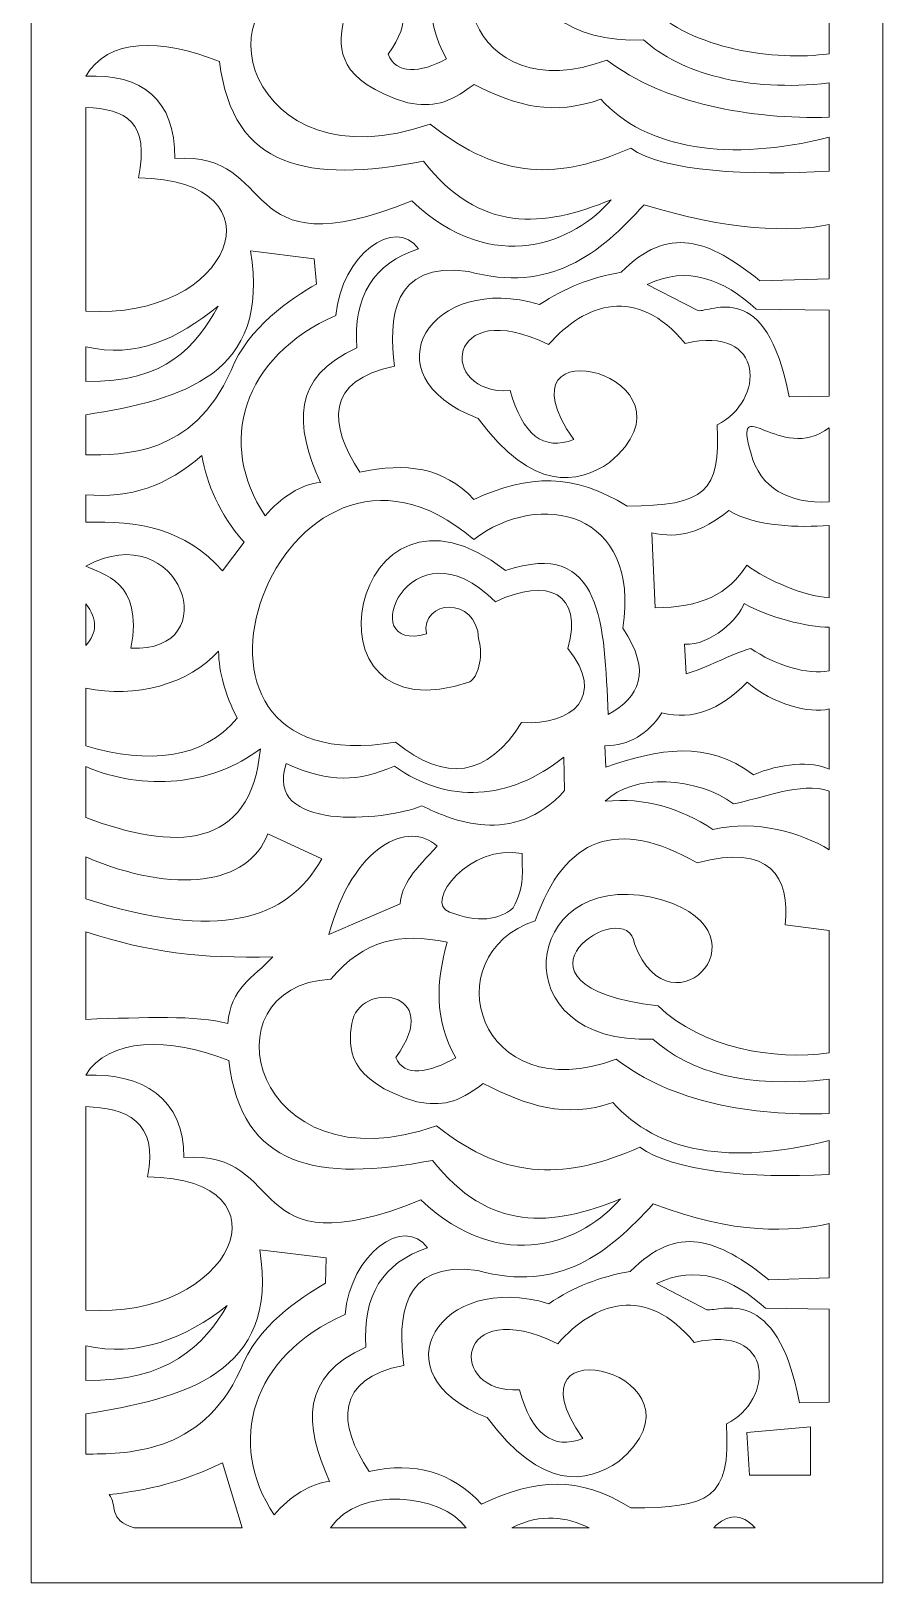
# Model space of a CAD drawing. Header units: centimetres. Extents: x -2.9 to 3.2, y -11.6 to 9.5.
# Drawn here: x -2.85 to 3.25, y -11.56 to -0.45 of the extents above; entities that cross this region are included whole.
import ezdxf

# ---------------------------------------------------------------- set-up
doc = ezdxf.new("R2010")
doc.units = ezdxf.units.CM
doc.header["$MEASUREMENT"] = 0
doc.layers.add('layer 1', color=7, linetype='Continuous')

msp = doc.modelspace()

# ---------------------------------------------------------------- linework, layer by layer
at = {"layer": 'layer 1', "color": 141, "lineweight": 9}
msp.add_open_spline([(-2.85421, 9.48272), (-2.85421, 9.48272), (3.24516, 9.48272), (3.24516, 9.48272), (3.24516, 9.48272), (3.24516, 9.48272), (3.24516, -11.56494), (3.24516, -11.56494), (3.24516, -11.56494), (3.24516, -11.56494), (-2.85421, -11.56494), (-2.85421, -11.56494), (-2.85421, -11.56494), (-2.85421, -11.56494), (-2.85421, 9.48272), (-2.85421, 9.48272)], degree=3, knots=[0, 0, 0, 0, 0.2, 0.2, 0.2, 0.2, 0.4, 0.4, 0.4, 0.4, 0.6, 0.6, 0.6, 0.6, 1, 1, 1, 1], dxfattribs=at)
at = {"layer": 'layer 1', "color": 7, "lineweight": 9}
for points, knots in [([(2.43108, 0.3045), (2.43108, 0.3045), (2.85934, 0.2632), (2.85934, 0.2632), (2.85934, 0.2632), (2.85934, 0.2632), (2.85934, -0.61287), (2.85934, -0.61287), (2.85934, -0.61287), (2.46819, -0.66786), (1.88508, -0.58072), (1.56952, -0.27636), (1.56952, -0.27636), (0.33094, -0.13036), (1.33431, 0.53454), (1.38032, 0.15748), (1.38032, 0.15748), (1.64771, -0.54469), (2.35477, 0.2622), (1.49334, 0.46291), (1.49334, 0.46291), (0.39384, 0.63464), (0.44948, -0.56225), (1.5314, -0.51375), (1.5314, -0.51375), (1.79271, -0.74912), (2.26971, -0.88975), (2.85934, -0.82205), (2.85934, -0.82205), (2.85934, -0.82205), (2.85934, -1.06805), (2.85934, -1.06805), (2.85934, -1.06805), (2.30048, -1.08278), (1.67647, -0.97123), (1.26909, -0.6577), (1.26909, -0.6577), (0.27907, -1.03114), (-0.0456, 0.08929), (0.6899, 0.33391), (0.6899, 0.33391), (0.90014, 0.93448), (1.27954, 1.07403), (1.8494, 0.74826), (1.8494, 0.74826), (2.36987, 0.88857), (2.467, 0.64458), (2.43108, 0.3045)], [0, 0, 0, 0, 0.07692308, 0.07692308, 0.07692308, 0.07692308, 0.15384615, 0.15384615, 0.15384615, 0.15384615, 0.23076923, 0.23076923, 0.23076923, 0.23076923, 0.30769231, 0.30769231, 0.30769231, 0.30769231, 0.38461538, 0.38461538, 0.38461538, 0.38461538, 0.46153846, 0.46153846, 0.46153846, 0.46153846, 0.53846154, 0.53846154, 0.53846154, 0.53846154, 0.61538462, 0.61538462, 0.61538462, 0.61538462, 0.69230769, 0.69230769, 0.69230769, 0.69230769, 0.76923077, 0.76923077, 0.76923077, 0.76923077, 0.84615385, 0.84615385, 0.84615385, 0.84615385, 1, 1, 1, 1]), ([(0.05908, 0.2288), (-0.0166, -0.05505), (-0.03926, -0.36488), (0.12042, -0.64881), (0.12042, -0.64881), (-0.0688, -0.75323), (-0.24165, -0.76213), (-0.29791, -0.61568), (-0.29791, -0.61568), (0.05854, -0.12649), (-0.57536, -0.09526), (-0.62299, -0.40218), (-0.62299, -0.40218), (-0.64985, -0.57536), (-0.66429, -0.80817), (-0.15683, -0.96467), (-0.15683, -0.96467), (0.02695, -0.99313), (0.12416, -0.97879), (0.3178, -0.83204), (0.3178, -0.83204), (0.63463, -0.99211), (0.8839, -1.05664), (1.22608, -0.93899), (1.22608, -0.93899), (1.54323, -1.29483), (2.14873, -1.39229), (2.85934, -1.21057), (2.85934, -1.21057), (2.85934, -1.21057), (2.85934, -1.45363), (2.85934, -1.45363), (2.85934, -1.45363), (2.29334, -1.48723), (1.67677, -1.45733), (1.4392, -1.28893), (1.4392, -1.28893), (0.92618, -1.51046), (0.51696, -1.52592), (0.00403, -1.11593), (0.00403, -1.11593), (-1.31168, -1.58106), (-1.6981, -0.13267), (-0.77293, -0.08497), (-0.77293, -0.08497), (-0.53453, 0.19645), (-0.28027, 0.30104), (0.05908, 0.2288)], [0, 0, 0, 0, 0.07692308, 0.07692308, 0.07692308, 0.07692308, 0.15384615, 0.15384615, 0.15384615, 0.15384615, 0.23076923, 0.23076923, 0.23076923, 0.23076923, 0.30769231, 0.30769231, 0.30769231, 0.30769231, 0.38461538, 0.38461538, 0.38461538, 0.38461538, 0.46153846, 0.46153846, 0.46153846, 0.46153846, 0.53846154, 0.53846154, 0.53846154, 0.53846154, 0.61538462, 0.61538462, 0.61538462, 0.61538462, 0.69230769, 0.69230769, 0.69230769, 0.69230769, 0.76923077, 0.76923077, 0.76923077, 0.76923077, 0.84615385, 0.84615385, 0.84615385, 0.84615385, 1, 1, 1, 1]), ([(-2.46271, -0.77312), (-2.30579, -0.50365), (-1.92639, -0.49645), (-1.50438, -0.6687), (-1.50438, -0.6687), (-1.4114, -1.43956), (-0.86696, -1.5395), (-0.04499, -1.38264), (-0.04499, -1.38264), (0.35762, -1.8982), (0.8114, -1.86021), (1.29973, -1.6579), (1.29973, -1.6579), (1.04279, -1.96207), (0.45789, -2.21925), (-0.12815, -1.66653), (-0.12815, -1.66653), (-1.4153, -2.18565), (-1.059, -1.30794), (-1.82498, -1.36266), (-1.82498, -1.36266), (-1.82273, -0.93838), (-2.05795, -0.75567), (-2.46271, -0.77312)], [0, 0, 0, 0, 0.14285714, 0.14285714, 0.14285714, 0.14285714, 0.28571429, 0.28571429, 0.28571429, 0.28571429, 0.42857143, 0.42857143, 0.42857143, 0.42857143, 0.57142857, 0.57142857, 0.57142857, 0.57142857, 0.71428571, 0.71428571, 0.71428571, 0.71428571, 1, 1, 1, 1]), ([(-2.46271, -0.99819), (-2.17674, -1.00589), (-2.00244, -1.10155), (-2.08552, -1.50148), (-2.08552, -1.50148), (-1.01953, -1.51495), (-1.41579, -2.52781), (-2.46271, -2.45537), (-2.46271, -2.45537), (-2.46271, -2.45537), (-2.46271, -0.99819), (-2.46271, -0.99819)], [0, 0, 0, 0, 0.25, 0.25, 0.25, 0.25, 0.5, 0.5, 0.5, 0.5, 1, 1, 1, 1]), ([(-0.08054, -2.01005), (-0.24846, -1.77544), (-0.6322, -2.0517), (-0.67154, -2.48688), (-0.67154, -2.48688), (-1.34444, -2.78058), (-1.52358, -3.40892), (-1.17857, -3.92157), (-1.17857, -3.92157), (-1.0678, -3.79054), (-0.9135, -3.69196), (-0.78246, -3.68316), (-0.78246, -3.68316), (-0.96798, -3.273), (-0.98805, -2.92643), (-0.52212, -2.71993), (-0.52212, -2.71993), (-0.54792, -2.35098), (-0.40071, -2.11434), (-0.08054, -2.01005)], [0, 0, 0, 0, 0.16666667, 0.16666667, 0.16666667, 0.16666667, 0.33333333, 0.33333333, 0.33333333, 0.33333333, 0.5, 0.5, 0.5, 0.5, 0.66666667, 0.66666667, 0.66666667, 0.66666667, 1, 1, 1, 1]), ([(2.85934, -2.22377), (2.85934, -2.22377), (2.85934, -1.8353), (2.85934, -1.8353), (2.85934, -1.8353), (2.60134, -1.89504), (2.11915, -1.87846), (1.53533, -1.69384), (1.53533, -1.69384), (1.21596, -2.04579), (0.86343, -2.33346), (0.27831, -2.17164), (0.27831, -2.17164), (-0.27804, -2.09637), (-0.29281, -2.51875), (-0.2513, -2.85131), (-0.2513, -2.85131), (-0.74575, -2.94794), (-0.72607, -3.26913), (-0.49907, -3.61031), (-0.49907, -3.61031), (-0.16686, -3.53959), (0.09638, -3.57072), (0.3163, -3.80464), (0.3163, -3.80464), (0.70874, -3.62266), (1.03678, -3.61751), (1.4131, -3.85238), (1.4131, -3.85238), (1.97467, -3.85076), (2.08207, -3.7511), (2.05861, -3.27055), (2.05861, -3.27055), (2.39975, -3.10129), (2.4092, -2.5516), (1.8283, -2.68713), (1.8283, -2.68713), (1.48372, -2.26821), (1.11209, -2.3974), (0.85162, -2.69606), (0.85162, -2.69606), (0.10879, -2.33104), (0.05521, -3.05917), (0.57666, -3.02572), (0.57666, -3.02572), (0.664, -3.34258), (0.81544, -3.45908), (1.03096, -3.3753), (1.03096, -3.3753), (0.42574, -2.51311), (2.01696, -2.92461), (1.28818, -3.53948), (1.28818, -3.53948), (1.05537, -3.69776), (0.73918, -3.75149), (0.34636, -3.22484), (0.34636, -3.22484), (-0.46073, -2.91482), (0.0114, -2.1703), (0.78729, -2.4094), (0.78729, -2.4094), (0.96765, -2.2889), (1.1493, -2.21692), (1.37033, -2.17797), (1.37033, -2.17797), (1.70903, -1.83692), (1.99428, -1.94114), (2.36344, -2.23871), (2.36344, -2.23871), (2.36344, -2.23871), (2.85934, -2.22377), (2.85934, -2.22377)], [0, 0, 0, 0, 0.05263158, 0.05263158, 0.05263158, 0.05263158, 0.10526316, 0.10526316, 0.10526316, 0.10526316, 0.15789474, 0.15789474, 0.15789474, 0.15789474, 0.21052632, 0.21052632, 0.21052632, 0.21052632, 0.26315789, 0.26315789, 0.26315789, 0.26315789, 0.31578947, 0.31578947, 0.31578947, 0.31578947, 0.36842105, 0.36842105, 0.36842105, 0.36842105, 0.42105263, 0.42105263, 0.42105263, 0.42105263, 0.47368421, 0.47368421, 0.47368421, 0.47368421, 0.52631579, 0.52631579, 0.52631579, 0.52631579, 0.57894737, 0.57894737, 0.57894737, 0.57894737, 0.63157895, 0.63157895, 0.63157895, 0.63157895, 0.68421053, 0.68421053, 0.68421053, 0.68421053, 0.73684211, 0.73684211, 0.73684211, 0.73684211, 0.78947368, 0.78947368, 0.78947368, 0.78947368, 0.84210526, 0.84210526, 0.84210526, 0.84210526, 0.89473684, 0.89473684, 0.89473684, 0.89473684, 1, 1, 1, 1]), ([(-2.46271, -3.19851), (-1.76357, -3.08784), (-1.1379, -2.90952), (-1.28225, -2.02413), (-1.28225, -2.02413), (-1.28225, -2.02413), (-0.82636, -2.08184), (-0.82636, -2.08184), (-0.82636, -2.08184), (-0.82636, -2.08184), (-0.81068, -2.26185), (-0.81068, -2.26185), (-0.81068, -2.26185), (-0.99426, -2.36897), (-1.30247, -2.57056), (-1.42139, -2.88186), (-1.42139, -2.88186), (-1.69624, -3.49999), (-2.20036, -3.48404), (-2.46271, -3.48629), (-2.46271, -3.48629), (-2.46271, -3.48629), (-2.46271, -3.19851), (-2.46271, -3.19851)], [0, 0, 0, 0, 0.14285714, 0.14285714, 0.14285714, 0.14285714, 0.28571429, 0.28571429, 0.28571429, 0.28571429, 0.42857143, 0.42857143, 0.42857143, 0.42857143, 0.57142857, 0.57142857, 0.57142857, 0.57142857, 0.71428571, 0.71428571, 0.71428571, 0.71428571, 1, 1, 1, 1]), ([(2.85934, -2.44897), (2.85934, -2.44897), (2.85934, -3.06561), (2.85934, -3.06561), (2.85934, -3.06561), (2.85934, -3.06561), (2.57258, -3.06989), (2.57258, -3.06989), (2.57258, -3.06989), (2.40859, -2.20673), (2.01707, -2.46839), (1.91923, -2.45217), (1.91923, -2.45217), (1.91923, -2.45217), (1.55782, -2.26585), (1.55782, -2.26585), (1.55782, -2.26585), (1.84275, -2.12632), (2.10557, -2.2282), (2.33745, -2.44192), (2.33745, -2.44192), (2.33745, -2.44192), (2.85934, -2.44897), (2.85934, -2.44897)], [0, 0, 0, 0, 0.14285714, 0.14285714, 0.14285714, 0.14285714, 0.28571429, 0.28571429, 0.28571429, 0.28571429, 0.42857143, 0.42857143, 0.42857143, 0.42857143, 0.57142857, 0.57142857, 0.57142857, 0.57142857, 0.71428571, 0.71428571, 0.71428571, 0.71428571, 1, 1, 1, 1]), ([(-2.46271, -2.71067), (-2.09977, -2.79663), (-1.80864, -2.65666), (-1.51539, -2.42156), (-1.51539, -2.42156), (-1.6778, -2.70685), (-1.87915, -2.96898), (-2.46271, -2.95945), (-2.46271, -2.95945), (-2.46271, -2.95945), (-2.46271, -2.71067), (-2.46271, -2.71067)], [0, 0, 0, 0, 0.25, 0.25, 0.25, 0.25, 0.5, 0.5, 0.5, 0.5, 1, 1, 1, 1]), ([(-0.02343, -4.76653), (-0.55149, -4.92507), (-0.14517, -3.91619), (0.47034, -4.53813), (0.47034, -4.53813), (0.84297, -4.3595), (1.10288, -4.47432), (0.98966, -4.87313), (0.98966, -4.87313), (1.26455, -5.21006), (1.02521, -5.42529), (0.65818, -5.40349), (0.65818, -5.40349), (0.41391, -5.79018), (0.11294, -5.83647), (-0.24472, -5.54236), (-0.24472, -5.54236), (-2.15471, -5.87156), (-1.05441, -2.90885), (0.31483, -4.09259), (0.31483, -4.09259), (0.78599, -3.72928), (1.51427, -3.88786), (1.38265, -4.72785), (1.38265, -4.72785), (1.59291, -5.0401), (1.50236, -5.22128), (1.27772, -5.34446), (1.27772, -5.34446), (1.25071, -4.70696), (1.24018, -4.07745), (0.54243, -4.31409), (0.54243, -4.31409), (-0.56816, -3.44189), (-0.97367, -5.54588), (0.28843, -5.11029), (0.28843, -5.11029), (0.33976, -5.07939), (0.38775, -4.94883), (0.35045, -4.80283), (0.35045, -4.80283), (0.33713, -4.4914), (-0.06744, -4.52262), (-0.02343, -4.76653)], [0, 0, 0, 0, 0.08333333, 0.08333333, 0.08333333, 0.08333333, 0.16666667, 0.16666667, 0.16666667, 0.16666667, 0.25, 0.25, 0.25, 0.25, 0.33333333, 0.33333333, 0.33333333, 0.33333333, 0.41666667, 0.41666667, 0.41666667, 0.41666667, 0.5, 0.5, 0.5, 0.5, 0.58333333, 0.58333333, 0.58333333, 0.58333333, 0.66666667, 0.66666667, 0.66666667, 0.66666667, 0.75, 0.75, 0.75, 0.75, 0.83333333, 0.83333333, 0.83333333, 0.83333333, 1, 1, 1, 1]), ([(2.85934, -3.29209), (2.5107, -3.5552), (2.16436, -3.01443), (2.30095, -3.47768), (2.30095, -3.47768), (2.36366, -3.72024), (2.5723, -3.83932), (2.85934, -3.82133), (2.85934, -3.82133), (2.85934, -3.82133), (2.85934, -3.29209), (2.85934, -3.29209)], [0, 0, 0, 0, 0.25, 0.25, 0.25, 0.25, 0.5, 0.5, 0.5, 0.5, 1, 1, 1, 1]), ([(-2.46271, -3.96843), (-2.46271, -3.96843), (-2.46271, -3.77078), (-2.46271, -3.77078), (-2.46271, -3.77078), (-2.14457, -3.79971), (-1.88332, -3.70835), (-1.63131, -3.49009), (-1.63131, -3.49009), (-1.59243, -3.69711), (-1.50942, -3.90408), (-1.32928, -4.11101), (-1.32928, -4.11101), (-1.32928, -4.11101), (-1.48403, -4.31699), (-1.48403, -4.31699), (-1.48403, -4.31699), (-1.74729, -4.01449), (-2.09358, -3.95297), (-2.46271, -3.96843)], [0, 0, 0, 0, 0.16666667, 0.16666667, 0.16666667, 0.16666667, 0.33333333, 0.33333333, 0.33333333, 0.33333333, 0.5, 0.5, 0.5, 0.5, 0.66666667, 0.66666667, 0.66666667, 0.66666667, 1, 1, 1, 1]), ([(1.58933, -4.04465), (1.78817, -4.08703), (1.94266, -4.04121), (2.14162, -3.88495), (2.14162, -3.88495), (2.34063, -4.0005), (2.6437, -4.0077), (2.85934, -3.99077), (2.85934, -3.99077), (2.85934, -3.99077), (2.85934, -4.5092), (2.85934, -4.5092), (2.85934, -4.5092), (2.6765, -4.49557), (2.41973, -4.38774), (2.2701, -4.27489), (2.2701, -4.27489), (2.14263, -4.48452), (1.93551, -4.58118), (1.61365, -4.5799), (1.61365, -4.5799), (1.61365, -4.5799), (1.58933, -4.04465), (1.58933, -4.04465)], [0, 0, 0, 0, 0.14285714, 0.14285714, 0.14285714, 0.14285714, 0.28571429, 0.28571429, 0.28571429, 0.28571429, 0.42857143, 0.42857143, 0.42857143, 0.42857143, 0.57142857, 0.57142857, 0.57142857, 0.57142857, 0.71428571, 0.71428571, 0.71428571, 0.71428571, 1, 1, 1, 1]), ([(-2.46271, -4.28229), (-1.78027, -3.91377), (-1.44786, -4.9061), (-2.14007, -4.87002), (-2.14007, -4.87002), (-2.04402, -4.38365), (-2.34945, -4.34039), (-2.46271, -4.28229)], [0, 0, 0, 0, 0.33333333, 0.33333333, 0.33333333, 0.33333333, 1, 1, 1, 1]), ([(-2.46271, -4.5522), (-2.37585, -4.66209), (-2.37987, -4.76136), (-2.46271, -4.85006), (-2.46271, -4.85006), (-2.46271, -4.85006), (-2.46271, -4.5522), (-2.46271, -4.5522)], [0, 0, 0, 0, 0.33333333, 0.33333333, 0.33333333, 0.33333333, 1, 1, 1, 1]), ([(2.85934, -5.03277), (2.85934, -5.03277), (2.85934, -4.72024), (2.85934, -4.72024), (2.85934, -4.72024), (2.70087, -4.71621), (2.42697, -4.65318), (2.25185, -4.54976), (2.25185, -4.54976), (2.21567, -4.65584), (2.01173, -4.85328), (1.82491, -4.84201), (1.82491, -4.84201), (1.82491, -4.84201), (1.83513, -5.05401), (1.83513, -5.05401), (1.83513, -5.05401), (1.98985, -5.00983), (2.14453, -4.91599), (2.2992, -4.87177), (2.2992, -4.87177), (2.46628, -4.99069), (2.70889, -5.06294), (2.85934, -5.03277)], [0, 0, 0, 0, 0.14285714, 0.14285714, 0.14285714, 0.14285714, 0.28571429, 0.28571429, 0.28571429, 0.28571429, 0.42857143, 0.42857143, 0.42857143, 0.42857143, 0.57142857, 0.57142857, 0.57142857, 0.57142857, 0.71428571, 0.71428571, 0.71428571, 0.71428571, 1, 1, 1, 1]), ([(-2.46271, -5.15561), (-2.11051, -5.23434), (-1.72046, -5.12633), (-1.51121, -4.89043), (-1.51121, -4.89043), (-1.50964, -5.04347), (-1.46511, -5.20359), (-1.37765, -5.37091), (-1.37765, -5.37091), (-1.63397, -5.67064), (-2.00627, -5.69962), (-2.46271, -5.57044), (-2.46271, -5.57044), (-2.46271, -5.57044), (-2.46271, -5.15561), (-2.46271, -5.15561)], [0, 0, 0, 0, 0.2, 0.2, 0.2, 0.2, 0.4, 0.4, 0.4, 0.4, 0.6, 0.6, 0.6, 0.6, 1, 1, 1, 1]), ([(2.85934, -5.30557), (2.85934, -5.30557), (2.85934, -5.73668), (2.85934, -5.73668), (2.85934, -5.73668), (2.73737, -5.67573), (2.50471, -5.69618), (2.31897, -5.77683), (2.31897, -5.77683), (1.98433, -5.52445), (1.6377, -5.59213), (1.26051, -5.72228), (1.26051, -5.72228), (1.26051, -5.72228), (1.25344, -5.56861), (1.25344, -5.56861), (1.25344, -5.56861), (1.43014, -5.57049), (1.56204, -5.48283), (1.66321, -5.33398), (1.66321, -5.33398), (1.89075, -5.38347), (2.06598, -5.31992), (2.27211, -5.11451), (2.27211, -5.11451), (2.45865, -5.27123), (2.71529, -5.33992), (2.85934, -5.30557)], [0, 0, 0, 0, 0.125, 0.125, 0.125, 0.125, 0.25, 0.25, 0.25, 0.25, 0.375, 0.375, 0.375, 0.375, 0.5, 0.5, 0.5, 0.5, 0.625, 0.625, 0.625, 0.625, 0.75, 0.75, 0.75, 0.75, 1, 1, 1, 1]), ([(-2.46271, -5.71787), (-2.05207, -5.8958), (-1.55241, -5.85316), (-1.21228, -5.58995), (-1.21228, -5.58995), (-1.27678, -6.3216), (-1.83523, -6.32238), (-2.46271, -6.08256), (-2.46271, -6.08256), (-2.46271, -6.08256), (-2.46271, -5.71787), (-2.46271, -5.71787)], [0, 0, 0, 0, 0.25, 0.25, 0.25, 0.25, 0.5, 0.5, 0.5, 0.5, 1, 1, 1, 1]), ([(-1.02695, -5.69666), (-0.7076, -5.83779), (-0.51624, -5.82676), (-0.25197, -5.71424), (-0.25197, -5.71424), (0.12697, -5.98837), (0.57193, -5.9629), (0.95919, -5.65049), (0.95919, -5.65049), (0.95919, -5.65049), (0.96529, -5.89035), (0.96529, -5.89035), (0.96529, -5.89035), (0.59855, -6.30039), (0.15134, -6.09839), (-0.05567, -5.99959), (-0.05567, -5.99959), (-0.33255, -6.10993), (-1.19239, -6.18332), (-1.02695, -5.69666)], [0, 0, 0, 0, 0.16666667, 0.16666667, 0.16666667, 0.16666667, 0.33333333, 0.33333333, 0.33333333, 0.33333333, 0.5, 0.5, 0.5, 0.5, 0.66666667, 0.66666667, 0.66666667, 0.66666667, 1, 1, 1, 1]), ([(1.25601, -5.96647), (1.54074, -5.93764), (1.79483, -6.01618), (2.02799, -6.16825), (2.02799, -6.16825), (2.3399, -6.09612), (2.66385, -6.19193), (2.85934, -6.31405), (2.85934, -6.31405), (2.85934, -6.31405), (2.85934, -5.89301), (2.85934, -5.89301), (2.85934, -5.89301), (2.6619, -5.82436), (2.36744, -5.94798), (2.17489, -5.98584), (2.17489, -5.98584), (1.92186, -5.79191), (1.45247, -5.76486), (1.25601, -5.96647)], [0, 0, 0, 0, 0.16666667, 0.16666667, 0.16666667, 0.16666667, 0.33333333, 0.33333333, 0.33333333, 0.33333333, 0.5, 0.5, 0.5, 0.5, 0.66666667, 0.66666667, 0.66666667, 0.66666667, 1, 1, 1, 1]), ([(0.05445, -6.28919), (-0.149, -6.09655), (-0.55021, -6.28088), (-0.72218, -6.92176), (-0.72218, -6.92176), (-0.72218, -6.92176), (-0.21153, -6.70156), (-0.21153, -6.70156), (-0.21153, -6.70156), (-0.20546, -6.56855), (-0.10307, -6.44738), (0.05445, -6.28919)], [0, 0, 0, 0, 0.25, 0.25, 0.25, 0.25, 0.5, 0.5, 0.5, 0.5, 1, 1, 1, 1]), ([(2.54624, -6.85101), (2.54624, -6.85101), (2.85934, -6.89231), (2.85934, -6.89231), (2.85934, -6.89231), (2.85934, -6.89231), (2.85934, -7.76838), (2.85934, -7.76838), (2.85934, -7.76838), (2.46819, -7.82337), (1.95073, -7.73623), (1.63517, -7.43187), (1.63517, -7.43187), (0.39659, -7.28587), (1.41976, -6.61106), (1.46577, -6.98812), (1.46577, -6.98812), (1.73316, -7.6903), (2.49965, -6.8636), (1.5887, -6.65299), (1.5887, -6.65299), (0.64765, -6.46146), (0.51513, -7.71776), (1.59704, -7.66926), (1.59704, -7.66926), (1.85836, -7.90463), (2.26971, -8.02546), (2.85934, -7.95776), (2.85934, -7.95776), (2.85934, -7.95776), (2.85934, -8.20376), (2.85934, -8.20376), (2.85934, -8.20376), (2.30048, -8.21848), (1.74211, -8.12674), (1.33474, -7.81321), (1.33474, -7.81321), (0.34472, -8.18666), (0.02005, -7.06623), (0.75555, -6.82161), (0.75555, -6.82161), (0.96579, -6.22103), (1.34518, -6.08148), (1.91505, -6.40725), (1.91505, -6.40725), (2.43551, -6.26694), (2.58216, -6.51093), (2.54624, -6.85101)], [0, 0, 0, 0, 0.07692308, 0.07692308, 0.07692308, 0.07692308, 0.15384615, 0.15384615, 0.15384615, 0.15384615, 0.23076923, 0.23076923, 0.23076923, 0.23076923, 0.30769231, 0.30769231, 0.30769231, 0.30769231, 0.38461538, 0.38461538, 0.38461538, 0.38461538, 0.46153846, 0.46153846, 0.46153846, 0.46153846, 0.53846154, 0.53846154, 0.53846154, 0.53846154, 0.61538462, 0.61538462, 0.61538462, 0.61538462, 0.69230769, 0.69230769, 0.69230769, 0.69230769, 0.76923077, 0.76923077, 0.76923077, 0.76923077, 0.84615385, 0.84615385, 0.84615385, 0.84615385, 1, 1, 1, 1]), ([(-2.46271, -6.36558), (-1.81776, -6.63764), (-1.29825, -6.56587), (-1.15844, -6.20008), (-1.15844, -6.20008), (-1.15844, -6.20008), (-0.77323, -6.37938), (-0.77323, -6.37938), (-0.77323, -6.37938), (-1.01778, -6.81968), (-1.51736, -6.97225), (-2.46271, -6.66441), (-2.46271, -6.66441), (-2.46271, -6.66441), (-2.46271, -6.36558), (-2.46271, -6.36558)], [0, 0, 0, 0, 0.2, 0.2, 0.2, 0.2, 0.4, 0.4, 0.4, 0.4, 0.6, 0.6, 0.6, 0.6, 1, 1, 1, 1]), ([(0.14148, -6.76037), (0.3435, -6.83642), (0.49813, -6.81962), (0.59764, -6.72964), (0.59764, -6.72964), (0.67596, -6.57448), (0.66408, -6.52096), (0.66088, -6.3411), (0.66088, -6.3411), (0.2904, -6.26696), (-0.04603, -6.68979), (0.14148, -6.76037)], [0, 0, 0, 0, 0.25, 0.25, 0.25, 0.25, 0.5, 0.5, 0.5, 0.5, 1, 1, 1, 1]), ([(-2.46271, -6.90178), (-2.00655, -7.04979), (-1.64489, -7.09364), (-1.12241, -7.08067), (-1.12241, -7.08067), (-1.26292, -7.22909), (-1.42944, -7.30585), (-1.44436, -7.5592), (-1.44436, -7.5592), (-1.66707, -7.49641), (-2.03799, -7.51527), (-2.46271, -7.52828), (-2.46271, -7.52828), (-2.46271, -7.52828), (-2.46271, -6.90178), (-2.46271, -6.90178)], [0, 0, 0, 0, 0.2, 0.2, 0.2, 0.2, 0.4, 0.4, 0.4, 0.4, 0.6, 0.6, 0.6, 0.6, 1, 1, 1, 1]), ([(0.12473, -6.97623), (0.04905, -7.26007), (0.02638, -7.52039), (0.18607, -7.80432), (0.18607, -7.80432), (-0.00315, -7.90874), (-0.18591, -7.94736), (-0.24217, -7.8009), (-0.24217, -7.8009), (0.11428, -7.31171), (-0.50973, -7.25078), (-0.55735, -7.55769), (-0.55735, -7.55769), (-0.5842, -7.73085), (-0.59865, -7.96368), (-0.09118, -8.12019), (-0.09118, -8.12019), (0.09259, -8.14864), (0.18981, -8.13431), (0.38344, -7.98755), (0.38344, -7.98755), (0.70028, -8.14763), (0.96936, -8.24186), (1.31154, -8.12421), (1.31154, -8.12421), (1.62868, -8.48006), (2.14873, -8.57751), (2.85934, -8.39579), (2.85934, -8.39579), (2.85934, -8.39579), (2.85934, -8.63885), (2.85934, -8.63885), (2.85934, -8.63885), (2.29334, -8.67246), (1.74242, -8.61284), (1.50485, -8.44444), (1.50485, -8.44444), (0.99182, -8.66597), (0.5628, -8.70124), (0.04987, -8.29124), (0.04987, -8.29124), (-1.26584, -8.75637), (-1.63245, -7.28818), (-0.70728, -7.24048), (-0.70728, -7.24048), (-0.46889, -6.95906), (-0.21462, -6.90399), (0.12473, -6.97623)], [0, 0, 0, 0, 0.07692308, 0.07692308, 0.07692308, 0.07692308, 0.15384615, 0.15384615, 0.15384615, 0.15384615, 0.23076923, 0.23076923, 0.23076923, 0.23076923, 0.30769231, 0.30769231, 0.30769231, 0.30769231, 0.38461538, 0.38461538, 0.38461538, 0.38461538, 0.46153846, 0.46153846, 0.46153846, 0.46153846, 0.53846154, 0.53846154, 0.53846154, 0.53846154, 0.61538462, 0.61538462, 0.61538462, 0.61538462, 0.69230769, 0.69230769, 0.69230769, 0.69230769, 0.76923077, 0.76923077, 0.76923077, 0.76923077, 0.84615385, 0.84615385, 0.84615385, 0.84615385, 1, 1, 1, 1]), ([(-2.46271, -7.92863), (-2.30579, -7.65917), (-1.86075, -7.65197), (-1.43874, -7.82421), (-1.43874, -7.82421), (-1.34576, -8.59507), (-0.80132, -8.69501), (0.02065, -8.53816), (0.02065, -8.53816), (0.42327, -9.05371), (0.87705, -9.01572), (1.36538, -8.81341), (1.36538, -8.81341), (1.10843, -9.11758), (0.52354, -9.37476), (-0.06251, -8.82204), (-0.06251, -8.82204), (-1.34965, -9.34116), (-0.99335, -8.46345), (-1.75934, -8.51818), (-1.75934, -8.51818), (-1.75709, -8.09389), (-2.05795, -7.91118), (-2.46271, -7.92863)], [0, 0, 0, 0, 0.14285714, 0.14285714, 0.14285714, 0.14285714, 0.28571429, 0.28571429, 0.28571429, 0.28571429, 0.42857143, 0.42857143, 0.42857143, 0.42857143, 0.57142857, 0.57142857, 0.57142857, 0.57142857, 0.71428571, 0.71428571, 0.71428571, 0.71428571, 1, 1, 1, 1]), ([(-2.46271, -8.1537), (-2.17674, -8.1614), (-1.9368, -8.25706), (-2.01987, -8.65699), (-2.01987, -8.65699), (-0.95389, -8.67047), (-1.41579, -9.68332), (-2.46271, -9.61089), (-2.46271, -9.61089), (-2.46271, -9.61089), (-2.46271, -8.1537), (-2.46271, -8.1537)], [0, 0, 0, 0, 0.25, 0.25, 0.25, 0.25, 0.5, 0.5, 0.5, 0.5, 1, 1, 1, 1]), ([(2.85934, -9.37928), (2.85934, -9.37928), (2.85934, -8.99081), (2.85934, -8.99081), (2.85934, -8.99081), (2.60134, -9.05055), (2.17489, -9.07358), (1.60098, -8.84935), (1.60098, -8.84935), (1.28161, -9.20131), (0.92907, -9.48898), (0.34396, -9.32715), (0.34396, -9.32715), (-0.2124, -9.25188), (-0.22716, -9.67426), (-0.18565, -10.00682), (-0.18565, -10.00682), (-0.6801, -10.10345), (-0.66042, -10.42464), (-0.43343, -10.76583), (-0.43343, -10.76583), (-0.10121, -10.6951), (0.15212, -10.76585), (0.37205, -10.99976), (0.37205, -10.99976), (0.76448, -10.81779), (1.06281, -10.79283), (1.43913, -11.0277), (1.43913, -11.0277), (2.0007, -11.02608), (2.15762, -10.96603), (2.12425, -10.42607), (2.12425, -10.42607), (2.4654, -10.2568), (2.47485, -9.70711), (1.89395, -9.84264), (1.89395, -9.84264), (1.54937, -9.42372), (1.17774, -9.55291), (0.91727, -9.85157), (0.91727, -9.85157), (0.17444, -9.48655), (0.12085, -10.21468), (0.64231, -10.18123), (0.64231, -10.18123), (0.72965, -10.49809), (0.88109, -10.6146), (1.09661, -10.53081), (1.09661, -10.53081), (0.49138, -9.66862), (2.08261, -10.08012), (1.35383, -10.69499), (1.35383, -10.69499), (1.12102, -10.85327), (0.80483, -10.907), (0.41201, -10.38036), (0.41201, -10.38036), (-0.39509, -10.07033), (0.07705, -9.32581), (0.85294, -9.56492), (0.85294, -9.56492), (1.03329, -9.44441), (1.21495, -9.37243), (1.43598, -9.33349), (1.43598, -9.33349), (1.77468, -8.99243), (2.05992, -9.09665), (2.42909, -9.39422), (2.42909, -9.39422), (2.42909, -9.39422), (2.85934, -9.37928), (2.85934, -9.37928)], [0, 0, 0, 0, 0.05263158, 0.05263158, 0.05263158, 0.05263158, 0.10526316, 0.10526316, 0.10526316, 0.10526316, 0.15789474, 0.15789474, 0.15789474, 0.15789474, 0.21052632, 0.21052632, 0.21052632, 0.21052632, 0.26315789, 0.26315789, 0.26315789, 0.26315789, 0.31578947, 0.31578947, 0.31578947, 0.31578947, 0.36842105, 0.36842105, 0.36842105, 0.36842105, 0.42105263, 0.42105263, 0.42105263, 0.42105263, 0.47368421, 0.47368421, 0.47368421, 0.47368421, 0.52631579, 0.52631579, 0.52631579, 0.52631579, 0.57894737, 0.57894737, 0.57894737, 0.57894737, 0.63157895, 0.63157895, 0.63157895, 0.63157895, 0.68421053, 0.68421053, 0.68421053, 0.68421053, 0.73684211, 0.73684211, 0.73684211, 0.73684211, 0.78947368, 0.78947368, 0.78947368, 0.78947368, 0.84210526, 0.84210526, 0.84210526, 0.84210526, 0.89473684, 0.89473684, 0.89473684, 0.89473684, 1, 1, 1, 1]), ([(-0.01489, -9.16556), (-0.18282, -8.93096), (-0.56656, -9.20721), (-0.60589, -9.64239), (-0.60589, -9.64239), (-1.27879, -9.93609), (-1.45794, -10.56443), (-1.11292, -11.07709), (-1.11292, -11.07709), (-1.00215, -10.94605), (-0.84785, -10.84747), (-0.71681, -10.83867), (-0.71681, -10.83867), (-0.90234, -10.42851), (-0.9224, -10.08194), (-0.45647, -9.87544), (-0.45647, -9.87544), (-0.48227, -9.50649), (-0.33506, -9.26985), (-0.01489, -9.16556)], [0, 0, 0, 0, 0.16666667, 0.16666667, 0.16666667, 0.16666667, 0.33333333, 0.33333333, 0.33333333, 0.33333333, 0.5, 0.5, 0.5, 0.5, 0.66666667, 0.66666667, 0.66666667, 0.66666667, 1, 1, 1, 1]), ([(-2.46271, -10.35402), (-1.76357, -10.24335), (-1.07225, -10.06503), (-1.2166, -9.17964), (-1.2166, -9.17964), (-1.2166, -9.17964), (-0.7409, -9.23735), (-0.7409, -9.23735), (-0.7409, -9.23735), (-0.7409, -9.23735), (-0.74503, -9.41736), (-0.74503, -9.41736), (-0.74503, -9.41736), (-0.92861, -9.52448), (-1.23682, -9.72607), (-1.35575, -10.03737), (-1.35575, -10.03737), (-1.63059, -10.65551), (-2.20036, -10.63955), (-2.46271, -10.6418), (-2.46271, -10.6418), (-2.46271, -10.6418), (-2.46271, -10.35402), (-2.46271, -10.35402)], [0, 0, 0, 0, 0.14285714, 0.14285714, 0.14285714, 0.14285714, 0.28571429, 0.28571429, 0.28571429, 0.28571429, 0.42857143, 0.42857143, 0.42857143, 0.42857143, 0.57142857, 0.57142857, 0.57142857, 0.57142857, 0.71428571, 0.71428571, 0.71428571, 0.71428571, 1, 1, 1, 1]), ([(2.85934, -9.60449), (2.85934, -9.60449), (2.85934, -10.27064), (2.85934, -10.27064), (2.85934, -10.27064), (2.85934, -10.27064), (2.64813, -10.27492), (2.64813, -10.27492), (2.64813, -10.27492), (2.48414, -9.41176), (2.08272, -9.6239), (1.98487, -9.60769), (1.98487, -9.60769), (1.98487, -9.60769), (1.62347, -9.42136), (1.62347, -9.42136), (1.62347, -9.42136), (1.90839, -9.28183), (2.17122, -9.38372), (2.4031, -9.59744), (2.4031, -9.59744), (2.4031, -9.59744), (2.85934, -9.60449), (2.85934, -9.60449)], [0, 0, 0, 0, 0.14285714, 0.14285714, 0.14285714, 0.14285714, 0.28571429, 0.28571429, 0.28571429, 0.28571429, 0.42857143, 0.42857143, 0.42857143, 0.42857143, 0.57142857, 0.57142857, 0.57142857, 0.57142857, 0.71428571, 0.71428571, 0.71428571, 0.71428571, 1, 1, 1, 1]), ([(-2.46271, -9.86619), (-2.09977, -9.95214), (-1.74299, -9.81217), (-1.44974, -9.57707), (-1.44974, -9.57707), (-1.61215, -9.86236), (-1.87915, -10.12449), (-2.46271, -10.11496), (-2.46271, -10.11496), (-2.46271, -10.11496), (-2.46271, -9.86619), (-2.46271, -9.86619)], [0, 0, 0, 0, 0.25, 0.25, 0.25, 0.25, 0.5, 0.5, 0.5, 0.5, 1, 1, 1, 1]), ([(2.72638, -10.44682), (2.72638, -10.44682), (2.72638, -10.79344), (2.72638, -10.79344), (2.72638, -10.79344), (2.72638, -10.79344), (2.29064, -10.79344), (2.29064, -10.79344), (2.29064, -10.79344), (2.29064, -10.79344), (2.27083, -10.48644), (2.27083, -10.48644), (2.27083, -10.48644), (2.27083, -10.48644), (2.72638, -10.44682), (2.72638, -10.44682)], [0, 0, 0, 0, 0.2, 0.2, 0.2, 0.2, 0.4, 0.4, 0.4, 0.4, 0.6, 0.6, 0.6, 0.6, 1, 1, 1, 1]), ([(-2.29457, -10.93208), (-2.23517, -11.00469), (-2.30449, -11.11694), (-2.11631, -11.16976), (-2.11631, -11.16976), (-2.11631, -11.16976), (-1.34385, -11.16976), (-1.34385, -11.16976), (-1.34385, -11.16976), (-1.34385, -11.16976), (-1.4825, -10.70431), (-1.4825, -10.70431), (-1.4825, -10.70431), (-1.76972, -10.84298), (-2.00742, -10.89911), (-2.29457, -10.93208)], [0, 0, 0, 0, 0.2, 0.2, 0.2, 0.2, 0.4, 0.4, 0.4, 0.4, 0.6, 0.6, 0.6, 0.6, 1, 1, 1, 1]), ([(-0.71005, -11.16976), (-0.50872, -10.86771), (0.08879, -10.92713), (0.26047, -11.16976), (0.26047, -11.16976), (0.26047, -11.16976), (-0.71005, -11.16976), (-0.71005, -11.16976)], [0, 0, 0, 0, 0.33333333, 0.33333333, 0.33333333, 0.33333333, 1, 1, 1, 1]), ([(0.58728, -11.16976), (0.80182, -11.06243), (0.98008, -11.09216), (1.14186, -11.16976), (1.14186, -11.16976), (1.14186, -11.16976), (0.58728, -11.16976), (0.58728, -11.16976)], [0, 0, 0, 0, 0.33333333, 0.33333333, 0.33333333, 0.33333333, 1, 1, 1, 1]), ([(2.33025, -11.16976), (2.23124, -11.06297), (2.13223, -11.06956), (2.03316, -11.16976), (2.03316, -11.16976), (2.03316, -11.16976), (2.33025, -11.16976), (2.33025, -11.16976)], [0, 0, 0, 0, 0.33333333, 0.33333333, 0.33333333, 0.33333333, 1, 1, 1, 1])]:
    msp.add_open_spline(points, degree=3, knots=knots, dxfattribs=at)

doc.saveas('drawing.dxf')
